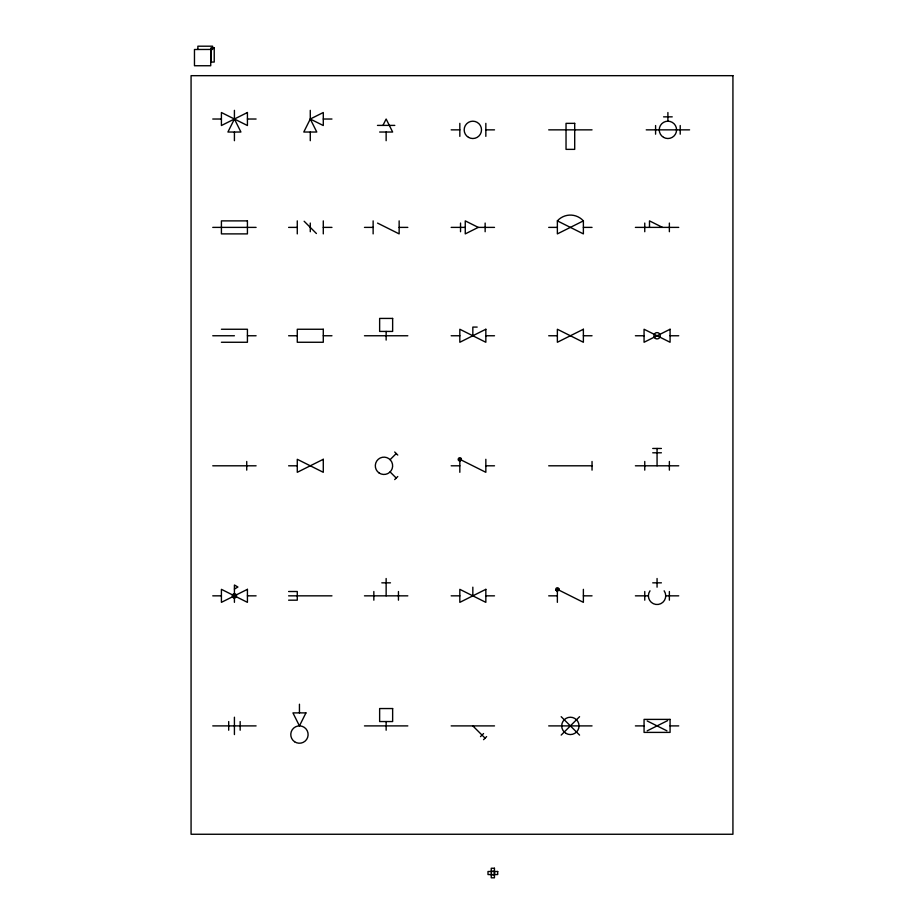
<?xml version="1.0" encoding="UTF-8"?>
<svg xmlns="http://www.w3.org/2000/svg" width="924" height="924" viewBox="0 0 924 924"><rect width="100%" height="100%" fill="white"/><g stroke="black" fill="none" stroke-linecap="round" stroke-linejoin="round"><path stroke-width="1.39" d="M234.419 119.023L227.916 132.028L240.921 132.028L234.419 119.023L234.419 110.349M310.279 119.023L323.284 125.525L323.284 112.52L310.279 119.023L303.777 132.028L316.782 132.028L310.279 119.023L310.279 110.349M382.952 125.398L386.14 119.023L392.642 132.028L379.637 132.028M390.101 459.667L396.234 453.545M394.698 479.591L397.77 476.53M480.503 736.613L483.564 733.552M483.564 739.685L486.625 736.613M561.18 735.088L579.567 716.689M234.419 589.038L237.918 587.029L234.419 585.008L234.419 602.344M478.262 227.385L465.257 233.888L465.257 220.882L478.262 227.385L494.513 227.385M583.379 220.882L557.368 233.888L557.368 220.882A17.475 17.475 0 0 1 583.379 220.882L583.379 233.888L557.368 220.882M458.408 460.013L461.249 458.593M555.948 590.055L558.789 588.634M647.193 730.826L667.613 720.616M663.571 116.851L672.233 116.851M212.751 119.023L221.413 119.023M247.424 119.023L256.098 119.023M323.284 119.023L331.959 119.023M377.477 125.398L394.814 125.398M451.166 129.857L459.829 129.857M485.839 129.857L494.513 129.857M548.694 129.857L592.041 129.857M646.234 129.857L689.581 129.857M212.751 227.385L256.098 227.385M288.611 227.385L297.274 227.385M323.284 227.385L331.959 227.385M364.472 227.385L373.134 227.385M399.145 227.385L407.819 227.385M451.166 227.385L465.257 227.385M548.694 227.385L557.368 227.385M583.379 227.385L592.041 227.385M635.389 227.385L678.736 227.385M477.177 327.084L472.834 327.084L472.834 335.758M221.413 329.256L247.424 329.256L247.424 342.261L221.413 342.261M212.751 335.758L234.419 335.758M247.424 335.758L256.098 335.758M288.611 335.758L297.274 335.758M323.284 335.758L331.959 335.758M364.472 335.758L407.819 335.758M451.166 335.758L459.829 335.758M485.839 335.758L494.513 335.758M548.694 335.758L557.368 335.758M583.379 335.758L592.041 335.758M635.389 335.758L644.063 335.758M670.073 335.758L678.736 335.758M652.725 448.463L661.399 448.463M652.725 452.795L661.399 452.795M212.751 465.8L256.098 465.8M288.611 465.8L297.274 465.8M451.166 465.8L459.829 465.8M485.839 465.8L494.513 465.8M548.694 465.8L592.041 465.8M635.389 465.8L678.736 465.8M381.808 582.836L390.471 582.836M652.725 582.836L661.399 582.836M288.611 591.51L297.274 591.51L297.274 600.184L288.611 600.184M212.751 595.841L221.413 595.841M247.424 595.841L256.098 595.841M288.611 595.841L331.959 595.841M364.472 595.841L407.819 595.841M451.166 595.841L459.829 595.841M485.839 595.841L494.513 595.841M548.694 595.841L557.368 595.841M583.379 595.841L592.041 595.841M635.389 595.841L648.394 595.841M665.73 595.841L678.736 595.841M212.751 725.894L256.098 725.894M364.472 725.894L407.819 725.894M451.166 725.894L494.513 725.894M548.694 725.894L592.041 725.894M635.389 725.894L644.063 725.894M670.073 725.894L678.736 725.894M491.256 871.297L494.444 871.297M491.256 874.751L494.444 874.751M662.496 227.385L649.491 220.882L649.491 227.385M377.57 223.1L399.145 233.888L399.145 220.882M647.193 720.951L666.932 730.826M304.146 221.263L316.412 233.518M394.698 452.009L397.77 455.07M390.101 471.933L396.234 478.066M561.18 716.689L579.567 735.088M472.834 725.894L485.1 738.149M680.214 125.525L680.214 134.188M669.369 223.054L669.369 231.728M669.369 461.469L669.369 470.143M669.369 591.51L669.369 600.184M667.902 112.52L667.902 121.183M657.068 448.463L657.068 465.8M657.068 578.505L657.068 587.179M655.59 125.525L655.59 134.188M644.756 223.054L644.756 231.728M644.756 461.469L644.756 470.143M644.756 591.51L644.756 600.184M592.041 461.469L592.041 470.143M583.379 589.339L583.379 602.344L557.368 589.339L557.368 602.344M494.502 871.494L494.502 874.554M485.839 123.354L485.839 136.359M485.839 459.297L485.839 472.303L459.829 459.297L459.829 472.303M485.146 223.054L485.146 231.728M472.834 587.179L472.834 595.841M460.533 223.054L460.533 231.728M459.829 123.354L459.829 136.359M398.452 591.51L398.452 600.184M386.14 132.028L386.14 140.691M386.14 331.427L386.14 340.09M386.14 578.505L386.14 595.841M386.14 721.552L386.14 730.226M373.839 591.51L373.839 600.184M373.134 220.882L373.134 233.888M323.284 220.882L323.284 233.888M310.279 132.028L310.279 140.691M310.279 223.054L310.279 231.728M299.445 704.215L299.445 712.889M297.274 220.882L297.274 233.888M246.731 461.469L246.731 470.143M240.159 721.552L240.159 730.226M234.419 132.028L234.419 140.691M234.419 717.22L234.419 734.557M228.69 721.552L228.69 730.226M210.73 49.492L210.73 65.743L194.467 65.743L194.467 49.492L212.612 49.446L212.612 46.2L197.875 46.2L197.875 49.446M664.137 590.817A8.674 8.674 0 0 1 662.843 602.309A8.674 8.674 0 0 1 651.281 602.309A8.674 8.674 0 0 1 649.999 590.817M305.948 712.889L299.445 725.894L292.943 712.889L305.948 712.889M247.424 112.52L221.413 125.525L221.413 112.52L247.424 125.525L247.424 112.52M485.839 329.256L459.829 342.261L459.829 329.256L485.839 342.261L485.839 329.256M323.284 459.297L297.274 472.303L297.274 459.297L323.284 472.303L323.284 459.297M583.379 329.256L557.368 342.261L557.368 329.256L583.379 342.261L583.379 329.256M670.073 329.256L644.063 342.261L644.063 329.256L670.073 342.261L670.073 329.256M247.424 589.339L221.413 602.344L221.413 589.339L247.424 602.344L247.424 589.339M485.839 589.339L459.829 602.344L459.829 589.339L485.839 602.344L485.839 589.339M214.229 47.829L210.984 47.829L210.984 62.058L214.229 62.058L214.229 47.829M732.928 75.676L191.072 75.676L191.072 834.256L732.928 834.256L732.928 75.676M574.705 123.354L566.031 123.354L566.031 149.365L574.705 149.365L574.705 123.354M247.424 220.882L221.413 220.882L221.413 233.888L247.424 233.888L247.424 220.882M392.642 318.422L379.637 318.422L379.637 331.427L392.642 331.427L392.642 318.422M323.284 329.256L297.274 329.256L297.274 342.261L323.284 342.261L323.284 329.256M392.642 708.546L379.637 708.546L379.637 721.552L392.642 721.552L392.642 708.546M670.073 719.392L644.063 719.392L644.063 732.397L670.073 732.397L670.073 719.392M494.444 868.248L491.256 868.248L491.256 877.8L494.444 877.8L494.444 868.248M497.701 871.494L487.999 871.494L487.999 874.554L497.701 874.554L497.701 871.494M566.031 733.402A8.674 8.674 0 0 0 579.036 725.894A8.674 8.674 0 0 0 566.031 718.387A8.674 8.674 0 0 0 566.031 733.402M294.583 741.741A8.674 8.674 0 0 0 308.096 735.181A8.674 8.674 0 0 0 295.657 726.761A8.674 8.674 0 0 0 294.583 741.741M556.502 590.679A1.582 1.582 0 0 0 558.951 589.42A1.582 1.582 0 0 0 556.641 587.93A1.582 1.582 0 0 0 556.502 590.679M233.275 597.632A2.114 2.114 0 0 0 236.532 595.945A2.114 2.114 0 0 0 233.449 593.97A2.114 2.114 0 0 0 233.275 597.632M458.974 460.637A1.582 1.582 0 0 0 461.423 459.378A1.582 1.582 0 0 0 459.101 457.888A1.582 1.582 0 0 0 458.974 460.637M379.117 472.984A8.674 8.674 0 0 0 392.619 466.424A8.674 8.674 0 0 0 380.191 458.004A8.674 8.674 0 0 0 379.117 472.984M655.347 338.427A3.176 3.176 0 0 0 660.233 335.909A3.176 3.176 0 0 0 655.613 332.94A3.176 3.176 0 0 0 655.347 338.427M663.571 137.364A8.674 8.674 0 0 0 676.576 129.857A8.674 8.674 0 0 0 663.571 122.349A8.674 8.674 0 0 0 663.571 137.364M468.503 137.364A8.674 8.674 0 0 0 481.508 129.857A8.674 8.674 0 0 0 468.503 122.349A8.674 8.674 0 0 0 468.503 137.364"/></g></svg>
